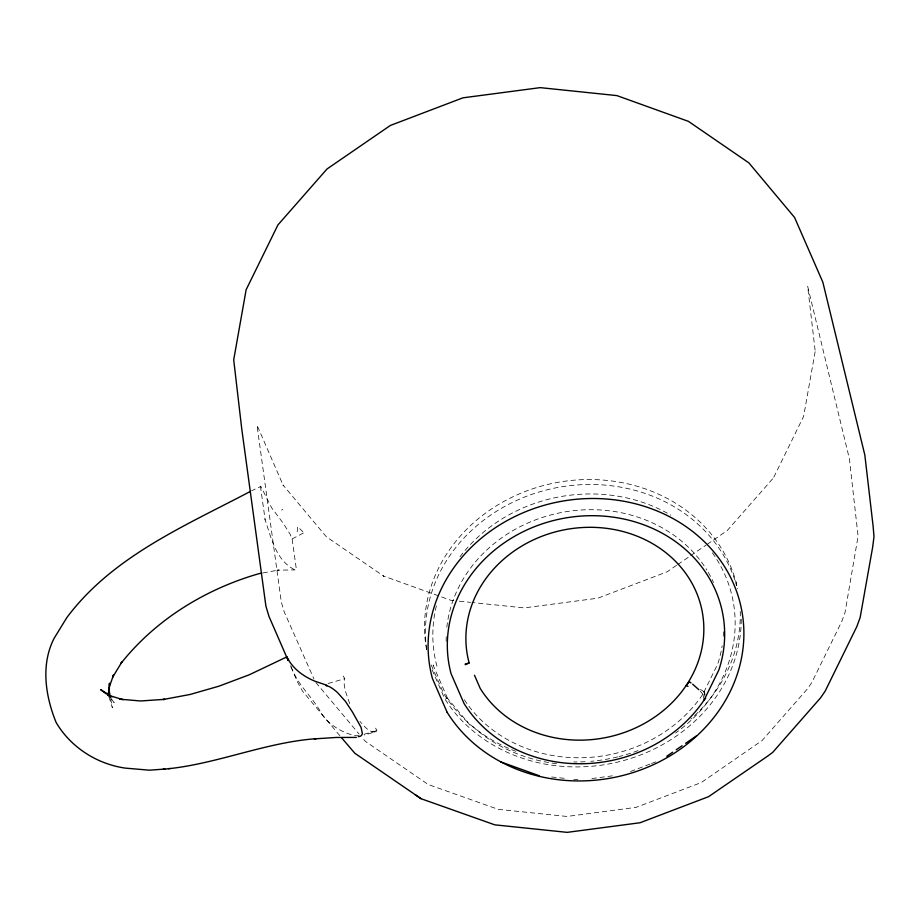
<?xml version="1.0" encoding="UTF-8"?>
<svg xmlns="http://www.w3.org/2000/svg" width="920" height="920" viewBox="0 0 920 920"><rect width="100%" height="100%" fill="white"/><g stroke="black" fill="none" stroke-linecap="round" stroke-linejoin="round"><path stroke-width="0.69" stroke-dasharray="4.6 3.45" d="M297.195 531.783L297.678 526.631L302.864 531.806M343.309 676.062L344.758 678.684L344.206 684.698L345.138 690.333L349.865 704.179M260.44 486.151L265.155 519.926C271.342 538.165 276.092 560.797 295.021 569.894L296.171 567.973L292.123 538.924L290.007 534.025L283.371 523.445L271.664 507.805L260.843 486.438L251.608 490.762M700.499 689.425L704.582 692.208L702.995 694.002A139.184 123.464 -10.7 0 1 464.347 699.763M375.601 728.145L376.935 730.56L376.073 731.515L364.447 735.08M676.545 565.351L667.126 571.814L597.873 598.184L524.135 607.901L472.041 602.496M677.73 564.547L689.505 556.462M690.678 555.657L705.985 545.146M707.158 544.341L727.179 530.61L773.915 477.353L773.456 477.894L803.631 416.38L815.304 350.681L815.258 351.601L807.645 286.223L849.401 458.85L858.084 536.222L844.974 612.789L841.869 621.241L811.75 682.64L807.461 688.85L762.093 740.543L701.212 782.586L636.192 807.334L566.95 816.454L498.226 809.335L428.26 784.53L365.481 741.428L361.801 737.242M281.531 510.105L282.842 509.427M292.123 538.924L304.083 532.68M630.556 771.489L650.256 763.991M651.567 763.496L658.133 760.989M328.106 683.491L344.758 678.684M363.964 734.309L376.935 730.56M262.982 572.93L278.875 569.997L277.092 570.193L295.021 569.894M591.917 778.538L612.893 775.779M374.957 732.044C368.379 732.17 364.021 725.731 359.938 721.429M432.159 669.956L444.475 698.28L447.511 698.245L471.201 726.558L472.558 726.374A153.674 136.309 -10.7 0 0 559.601 764.037M359.053 735.724L354.487 735.689L347.357 733.424A243.305 106.283 -31.8 0 1 321.759 714.104C313.731 698.061 298.69 686.4 292.364 669.495M453.732 600.599L450.915 600.3L383.237 575.92L383.789 576.207L326.381 536.797L283.015 484.978L283.371 485.794L257.002 425.155L281.325 602.174L284.211 611.834L313.927 678.925M459.367 601.185L470.626 602.347M551.586 776.997L566.858 778.573M573.792 779.297L577.955 779.723M700.246 691.15L703.88 695.474M315.882 682.49L359.041 734.056M339.848 735.712L302.427 691.012L297.562 682.111L290.375 665.597M111.676 699.453L114.195 702.638L111.101 698.441M290.639 665.723L291.904 668.483M447.511 698.245L433.09 665.091L436.954 666.252A151.719 134.584 -10.7 0 1 436.356 605.935M431.216 664.999L443.532 693.323A158.481 140.576 -10.7 0 0 516.615 751.582M108.974 696.865L112.378 707.779L110.618 698.452M264.948 519.075L265.155 519.926M735.988 582.003L736.702 585.718M704.582 692.208L705.03 694.6M704.053 691.851L705.065 697.188M704.122 700.005L702.995 694.002L717.772 663.895A139.184 123.464 -10.7 0 0 722.154 645.817M712.39 552.828A151.719 134.584 -10.7 0 1 675.625 732.998M460.023 556.726A151.719 134.584 -10.7 0 1 670.772 515.154M741.232 619.194A158.481 140.576 -10.7 0 1 622.276 760.909A158.481 140.576 -10.7 0 1 444.475 698.28M426.65 649.221A158.481 140.576 -10.7 0 1 554.484 488.117A158.481 140.576 -10.7 0 1 736.552 585.603M723.488 631.73A139.184 123.464 -10.7 0 1 723.051 638.756M446.211 641.344A139.184 123.464 -10.7 0 1 446.234 635.731M446.821 627.302A139.184 123.464 -10.7 0 1 557.29 513.371A139.184 123.464 -10.7 0 1 706.836 569.986M708.285 572.401A139.184 123.464 -10.7 0 1 713.529 582.475M740.266 611.409A158.481 140.576 -10.7 0 1 690.92 718.98M638.101 750.593A158.481 140.576 -10.7 0 1 619.033 756.55M617.665 756.895A158.481 140.576 -10.7 0 1 590.824 761.311M585.12 761.714A158.481 140.576 -10.7 0 1 573.804 761.967M426.627 649.876A158.481 140.576 -10.7 0 1 555.07 482.862A158.481 140.576 -10.7 0 1 737.633 588.846"/><path stroke-width="1.38" d="M109.284 686.009L109.48 683.181L109.227 694.335L109.089 691.161M109.227 687.217L113.493 675.05L112.723 677.074L121.888 662.02L120.957 663.423C155.572 619.62 205.631 588.984 259.003 573.666L261.659 573.172M326.876 685.354L326.048 685.595L329.303 686.619A27.37 11.994 52.2 0 1 337.49 692.542L345.425 701.362L352.394 711.931L361.054 727.317L362.353 733.378A27.37 9.441 40.5 0 1 359.743 736.437L358.271 736.655M704.122 700.005L718.899 669.886A139.184 123.464 -10.7 0 0 589.835 515.706A139.184 123.464 -10.7 0 0 451.099 673.762L464.025 703.466A139.184 123.464 -10.7 0 0 704.122 700.005L705.709 698.199M666.781 756.263L672.669 752.215M676.211 749.788L682.099 745.752M685.63 743.325L696.233 736.046M326.301 685.078L315.433 681.398A243.305 106.283 -31.8 0 1 289.846 662.089L286.867 656.891L249.297 674.774L218.994 686.17L189.968 694.496L162.932 699.545L164.668 699.349L140.53 700.971L119.634 699.165L121.969 699.418M250.343 491.429C184.931 525.941 112.447 556.439 66.815 617.63L54.096 638.353C40.606 664.619 45.402 696.244 56.154 722.499C70.644 747.235 96.887 763.98 125.097 768.096L149.316 770.178L164.898 769.062M469.131 662.929L465.359 664.7L465.117 664.136L469.131 662.929A119.416 105.926 -10.7 0 1 608.752 528.643A119.416 105.926 -10.7 0 1 680.397 693.358A119.416 105.926 -10.7 0 1 480.217 688.424L474.478 675.245M163.081 769.258C215.222 764.876 263.856 742.532 316.112 738.691L314.318 738.886L336.168 737.46L356.327 737.426M168.498 768.671L170.246 768.476M123.153 699.706L107.617 695.014L110.331 696.152M500.595 761.829L539.097 775.698M415.184 794.684L421.038 798.698L494.81 824.849L567.18 832.358L640.078 822.744L708.549 796.685L767.901 755.941L772.719 752.364L820.513 697.912L825.102 691.265L856.842 626.566L860.154 617.527L872.666 547.135L874 536.67L873.114 526.148L864.834 455.043L822.848 282.21L794.558 217.442L748.869 162.863L688.413 121.348L616.894 95.599L540.189 87.641L462.933 97.83L390.367 125.453L327.048 168.958L277.932 224.917L246.146 289.708L233.703 359.835L241.742 428.823L265.914 606.154L268.973 616.388L288.167 660.514L286.867 656.891M688.01 686.4L686.216 685.446L689.425 681.8L691.035 682.95M111.952 696.957L100.579 689.563L106.271 693.875M421.038 798.698L354.798 753.227L341.665 737.874M692.656 684.181L698.844 689.689M110.331 697.394L107.237 693.208L108.387 695.646M110.365 697.119L108.606 687.792L108.928 690.034M447.12 712.298L432.411 678.477A158.481 140.576 -10.7 0 1 617.699 500.261A158.481 140.576 -10.7 0 1 712.781 718.853A158.481 140.576 -10.7 0 1 447.12 712.298"/></g></svg>
